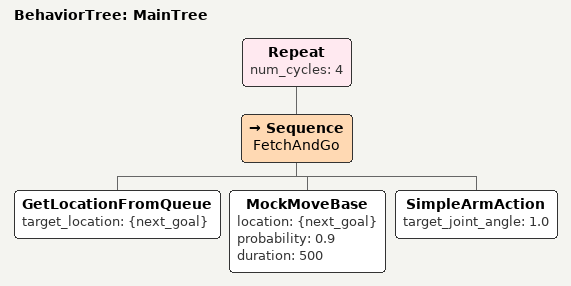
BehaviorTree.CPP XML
<?xml version="1.0"?>
<root BTCPP_format="4" main_tree_to_execute="MainTree">
    <BehaviorTree ID="MainTree">

       <!-- Repeat: 重复执行 4 次，刚好把我们队列里的 4 个点走完 -->
       <Repeat num_cycles="4">
           <Sequence name="FetchAndGo">

              <!-- 1. 获取目标点 -->
              <!--
                   target_location="{next_goal}"
                   这意味着：把这个节点输出的 "target_location" 存入黑板变量 "next_goal"
              -->
              <GetLocationFromQueue target_location="{next_goal}" />

              <!-- 2. 前往该目标点 -->
              <!--
                   location="{next_goal}"
                   这意味着：从黑板变量 "next_goal" 读取值，作为 "location" 输入
              -->
              <MockMoveBase location="{next_goal}" probability="0.9" duration="500"/>

              <!-- 3. 模拟到达后的操作（比如抓取） -->
              <SimpleArmAction target_joint_angle="1.0" />

           </Sequence>
       </Repeat>

    </BehaviorTree>
</root>
